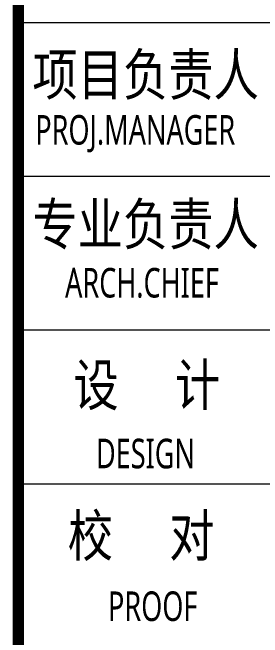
# Model space of a CAD drawing. Header units: inches. Extents: x -3733042 to -3450527, y 579159 to 997713.
# Drawn here: x -3653522 to -3651414, y 887497 to 892780 of the extents above; entities that cross this region are included whole.
import ezdxf
from ezdxf.enums import TextEntityAlignment as Align

# ---------------------------------------------------------------- set-up
doc = ezdxf.new("R2010")
doc.units = ezdxf.units.IN
doc.header["$LTSCALE"] = 1000
doc.header["$MEASUREMENT"] = 0
doc.layers.get('0').update_dxf_attribs({"lineweight": 18})
doc.layers.add('0-TK', color=4, linetype='Continuous', lineweight=18)
doc.layers.add('PUB_TITLE', color=153, linetype='Continuous', lineweight=18)
doc.styles.add('-黑体', font='', dxfattribs={"width": 0.7})
doc.styles.get('-黑体').set_extended_font_data('微软雅黑')

msp = doc.modelspace()

# ---------------------------------------------------------------- linework, layer by layer
at = {"layer": '0-TK'}
msp.add_lwpolyline([(-3653474.1, 879912.6, 96, 96, 0), (-3653474.1, 937312.6, 96, 96, 0)], format="xyseb", dxfattribs=at)
at = {"layer": 'PUB_TITLE'}
for p, q in [((-3653474.1, 892696.7), (-3649264.6, 892696.7)), ((-3653474.1, 892696.7), (-3649264.6, 892696.7)), ((-3653474.1, 892696.7), (-3649264.6, 892696.7)), ((-3653474.1, 891396.7), (-3649264.6, 891396.7)), ((-3653474.1, 890096.7), (-3649264.6, 890096.7)), ((-3653474.1, 888796.7), (-3649264.6, 888796.7))]:
    msp.add_line(p, q, dxfattribs=at)

# ---------------------------------------------------------------- texts
at = {"style": '-黑体'}
for s, height, width, p in [('项目负责人', 350, 0.8, (-3653354.1, 892255.4)), ('PROJ.MANAGER', 250, 0.7, (-3653330.1, 891788.5)), ('专业负责人', 350, 0.8, (-3653354.1, 890990.9)), ('ARCH.CHIEF', 250, 0.7, (-3653078.5, 890496.2)), ('DESIGN', 250, 0.7, (-3652817.6, 889052.3)), ('PROOF', 250, 0.7, (-3652716.4, 887761.3))]:
    msp.add_text(s, height=height, dxfattribs=dict(at, width=width)).set_placement(p, align=Align.MIDDLE_LEFT)
at = {"char_height": 350, "attachment_point": 4, "style": '-黑体'}
for s, insert, width in [('{\\W0.8;设     计}', (-3653008.7, 889612.3), 1910.034), ('{\\W0.8;校     对}', (-3653056.7, 888338.6), 1917.547)]:
    msp.add_mtext(s, dxfattribs=dict(at, insert=insert, width=width))

doc.saveas('drawing.dxf')
